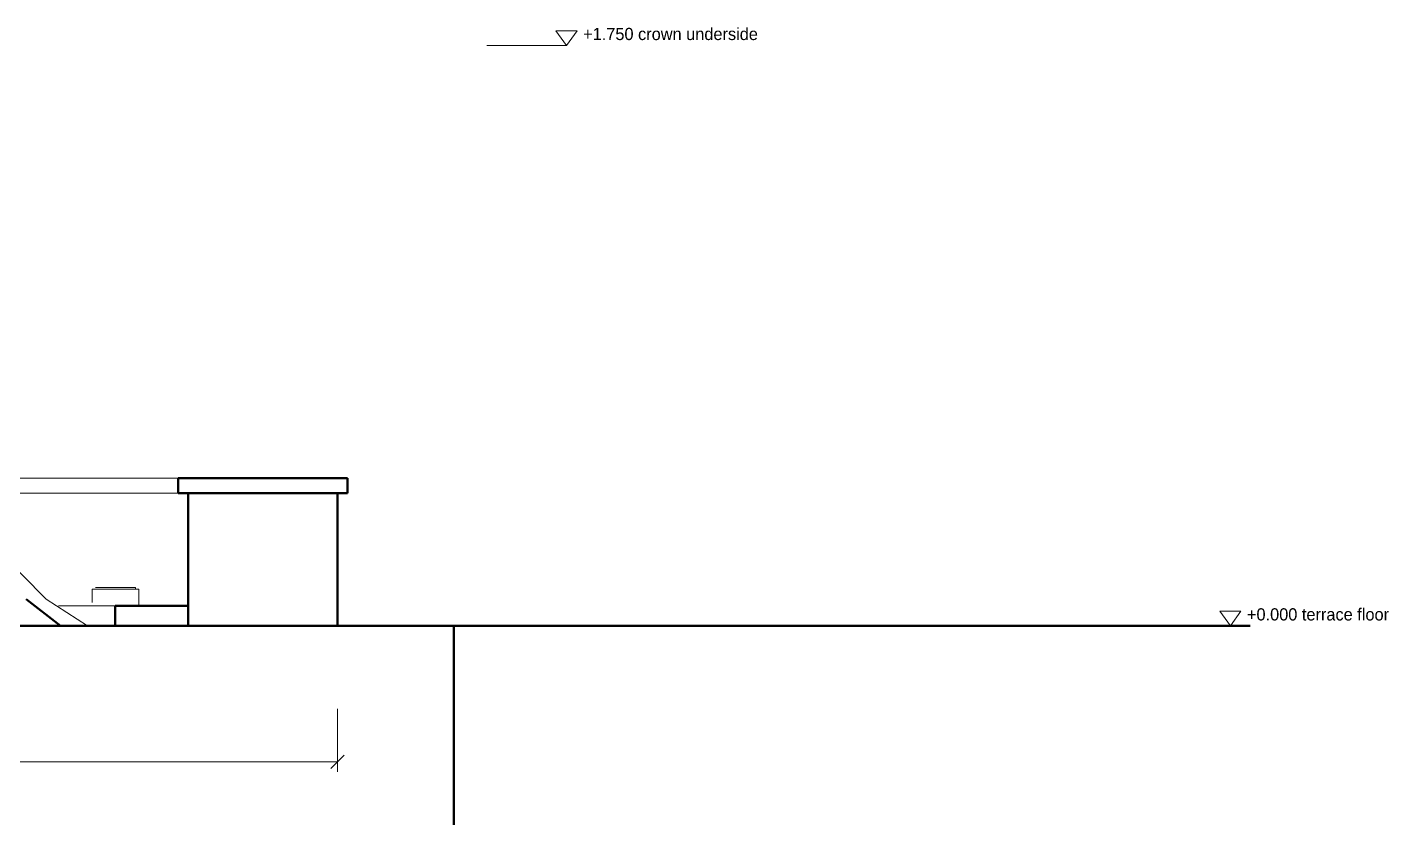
# Model space of a CAD drawing. Header units: metres. Extents: x 10 to 831, y 10 to 584.
# Drawn here: x 265.8 to 470.9, y 250 to 370.2 of the extents above; entities that cross this region are included whole.
import ezdxf

# ---------------------------------------------------------------- set-up
doc = ezdxf.new("R2010")
doc.units = ezdxf.units.M
for name, color, linetype, lineweight in [('CUT', 7, 'Continuous', 50), ('DIM', 1, 'Continuous', 13), ('VIS', 8, 'Continuous', 13)]:
    doc.layers.add(name, color=color, linetype=linetype, lineweight=lineweight)

msp = doc.modelspace()

# ---------------------------------------------------------------- linework, layer by layer
at = {"layer": 'CUT'}
for p, q in [((288.5, 300), (288.5, 302.25)), ((288.5, 302.25), (314, 302.25)), ((314, 302.25), (314, 300)), ((314, 300), (288.5, 300)), ((290, 280), (290, 300)), ((290, 300), (312.5, 300)), ((312.5, 300), (312.5, 280)), ((270.76, 280), (265.59, 284)), ((279, 280), (279, 283)), ((279, 283), (290, 283)), ((290, 283), (290, 280)), ((330, 280), (150, 280)), ((263.79, 280), (267.53, 280)), ((267.53, 280), (270.76, 280)), ((290, 280), (279, 280)), ((312.5, 280), (290, 280)), ((330, 280), (450, 280)), ((330, 250), (330, 280)), ((330, 250), (330, 280))]:
    msp.add_line(p, q, dxfattribs=at)
at = {"layer": 'DIM'}
for p, q in [((335, 367.5), (347, 367.5)), ((435, 280), (447, 280)), ((312.5, 267.5), (312.5, 258)), ((311.5, 258.5), (313.5, 260.5)), ((167.5, 259.5), (312.5, 259.5))]:
    msp.add_line(p, q, dxfattribs=at)
for points in [[(345.4, 369.7), (348.6, 369.7), (347, 367.5), (345.4, 369.7)], [(445.4, 282.2), (448.6, 282.2), (447, 280), (445.4, 282.2)]]:
    msp.add_lwpolyline(points, dxfattribs=at)
at = {"layer": 'VIS'}
for p, q in [((264.25, 302.25), (266.94, 302.25)), ((266.94, 302.25), (269.52, 302.25)), ((269.52, 302.25), (271.98, 302.25)), ((271.98, 302.25), (274.29, 302.25)), ((274.29, 302.25), (276.46, 302.25)), ((276.46, 302.25), (278.48, 302.25)), ((278.48, 302.25), (280.33, 302.25)), ((280.33, 302.25), (282, 302.25)), ((282, 302.25), (283.5, 302.25)), ((283.5, 302.25), (284.81, 302.25)), ((284.81, 302.25), (285.93, 302.25)), ((285.93, 302.25), (286.85, 302.25)), ((286.85, 302.25), (287.57, 302.25)), ((287.57, 302.25), (288.08, 302.25)), ((288.08, 302.25), (288.4, 302.25)), ((288.4, 302.25), (288.5, 302.25)), ((288.5, 302.25), (314, 302.25)), ((288.5, 300), (288.5, 302.25)), ((288.79, 302.25), (292.33, 302.25)), ((292.33, 302.25), (295.64, 302.25)), ((295.64, 302.25), (298.71, 302.25)), ((298.71, 302.25), (301.53, 302.25)), ((301.53, 302.25), (304.09, 302.25)), ((304.09, 302.25), (306.37, 302.25)), ((306.37, 302.25), (308.37, 302.25)), ((308.37, 302.25), (310.07, 302.25)), ((310.07, 302.25), (311.48, 302.25)), ((311.48, 302.25), (312.58, 302.25)), ((312.58, 302.25), (313.37, 302.25)), ((313.37, 302.25), (313.84, 302.25)), ((313.84, 302.25), (314, 302.25)), ((314, 302.25), (314, 300)), ((266.94, 300), (264.25, 300)), ((269.52, 300), (266.94, 300)), ((271.98, 300), (269.52, 300)), ((274.29, 300), (271.98, 300)), ((276.46, 300), (274.29, 300)), ((278.48, 300), (276.46, 300)), ((280.33, 300), (278.48, 300)), ((282, 300), (280.33, 300)), ((283.5, 300), (282, 300)), ((284.81, 300), (283.5, 300)), ((285.93, 300), (284.81, 300)), ((286.85, 300), (285.93, 300)), ((287.57, 300), (286.85, 300)), ((288.08, 300), (287.57, 300)), ((288.4, 300), (288.08, 300)), ((288.5, 300), (288.4, 300)), ((314, 300), (288.5, 300)), ((288.54, 300), (289.04, 300)), ((289.04, 300), (289.57, 300)), ((289.57, 300), (289.89, 300)), ((289.89, 300), (290, 300)), ((290, 300), (312.5, 300)), ((290, 280), (290, 300)), ((290.11, 300), (291.26, 300)), ((291.26, 300), (294.51, 300)), ((294.51, 300), (297.52, 300)), ((297.52, 300), (300.28, 300)), ((300.28, 300), (302.79, 300)), ((302.79, 300), (305.02, 300)), ((305.02, 300), (306.98, 300)), ((306.98, 300), (308.65, 300)), ((308.65, 300), (310.03, 300)), ((310.03, 300), (311.11, 300)), ((311.11, 300), (311.88, 300)), ((311.88, 300), (312.34, 300)), ((312.34, 300), (312.5, 300)), ((312.5, 300), (312.5, 280)), ((312.58, 300), (313.37, 300)), ((313.37, 300), (313.84, 300)), ((313.84, 300), (314, 300)), ((260.25, 292.5), (268.6, 284)), ((275.55, 283.5), (275.55, 285.5)), ((275.55, 285.5), (275.62, 285.5)), ((275.82, 285.5), (275.55, 285.5)), ((276.58, 285.5), (275.82, 285.5)), ((276.05, 285.75), (276.11, 285.75)), ((276.28, 285.75), (276.05, 285.75)), ((276.93, 285.75), (276.28, 285.75)), ((277.71, 285.5), (276.58, 285.5)), ((277.9, 285.75), (276.93, 285.75)), ((279.05, 285.5), (277.71, 285.5)), ((279.05, 285.75), (277.9, 285.75)), ((280.2, 285.75), (279.05, 285.75)), ((280.39, 285.5), (279.05, 285.5)), ((281.17, 285.75), (280.2, 285.75)), ((281.53, 285.5), (280.39, 285.5)), ((281.82, 285.75), (281.17, 285.75)), ((282.29, 285.5), (281.53, 285.5)), ((282.05, 285.75), (281.82, 285.75)), ((282.05, 285.75), (282.05, 285.62)), ((282.55, 285.5), (282.29, 285.5)), ((282.55, 285.5), (282.55, 283)), ((270.76, 280), (265.59, 284)), ((268.6, 284), (274.85, 280)), ((270.47, 283), (272.43, 283)), ((272.43, 283), (274.39, 283)), ((274.39, 283), (276.03, 283)), ((276.03, 283), (277.32, 283)), ((277.32, 283), (278.25, 283)), ((278.25, 283), (278.81, 283)), ((278.81, 283), (279, 283)), ((279, 283), (290, 283)), ((279, 280), (279, 283)), ((279.05, 283), (280.39, 283)), ((280.39, 283), (281.53, 283)), ((281.53, 283), (282.29, 283)), ((282.29, 283), (282.55, 283)), ((282.55, 283), (282.49, 283)), ((282.69, 283), (283.96, 283)), ((284.33, 283), (286.19, 283)), ((286.19, 283), (287.75, 283)), ((287.98, 283), (289.04, 283)), ((289.04, 283), (289.72, 283)), ((289.79, 283), (290, 283)), ((290, 283), (290, 280)), ((330, 280), (150, 280)), ((268.51, 280), (260.23, 280)), ((263.79, 280), (267.53, 280)), ((270.76, 280), (267.53, 280)), ((270.75, 280), (268.51, 280)), ((270.76, 280), (271.6, 280)), ((271.6, 280), (274.85, 280)), ((274.85, 280), (274.66, 280)), ((276.03, 280), (274.75, 280)), ((277.32, 280), (276.03, 280)), ((278.25, 280), (277.32, 280)), ((278.81, 280), (278.25, 280)), ((279, 280), (278.81, 280)), ((290, 280), (279, 280)), ((279.3, 280), (281.57, 280)), ((281.57, 280), (281.41, 280)), ((281.57, 280), (283.96, 280)), ((284.33, 280), (283.69, 280)), ((284.33, 280), (286.19, 280)), ((286.19, 280), (286.08, 280)), ((286.19, 280), (287.75, 280)), ((287.98, 280), (287.58, 280)), ((287.98, 280), (289.04, 280)), ((289.04, 280), (288.98, 280)), ((289.04, 280), (289.72, 280)), ((289.79, 280), (289.65, 280)), ((289.79, 280), (290, 280)), ((290, 280), (289.99, 280)), ((312.5, 280), (290, 280)), ((290.11, 280), (291.26, 280)), ((291.26, 280), (294.51, 280)), ((294.51, 280), (297.52, 280)), ((297.52, 280), (300.28, 280)), ((300.28, 280), (302.79, 280)), ((302.79, 280), (305.02, 280)), ((305.02, 280), (306.98, 280)), ((306.98, 280), (308.65, 280)), ((308.65, 280), (310.03, 280)), ((310.03, 280), (311.11, 280)), ((311.11, 280), (311.88, 280)), ((311.88, 280), (312.34, 280)), ((312.34, 280), (312.5, 280)), ((330, 280), (312.7, 280)), ((312.95, 280), (330, 280)), ((450, 280), (330, 280)), ((330, 280), (450, 280)), ((330, 280), (330, 280)), ((330, 250), (330, 280)), ((330, 280), (450, 280)), ((330, 280), (330, 250)), ((330, 250), (330, 280)), ((330, 280), (330, 280)), ((330, 280), (330, 250))]:
    msp.add_line(p, q, dxfattribs=at)

# ---------------------------------------------------------------- texts
at = {"layer": 'DIM'}
for s, p in [('+1.750 crown underside', (349.5, 368.3)), ('+0.000 terrace floor', (449.5, 280.8))]:
    msp.add_text(s, height=1.84, dxfattribs=at).set_placement(p)

doc.saveas('drawing.dxf')
